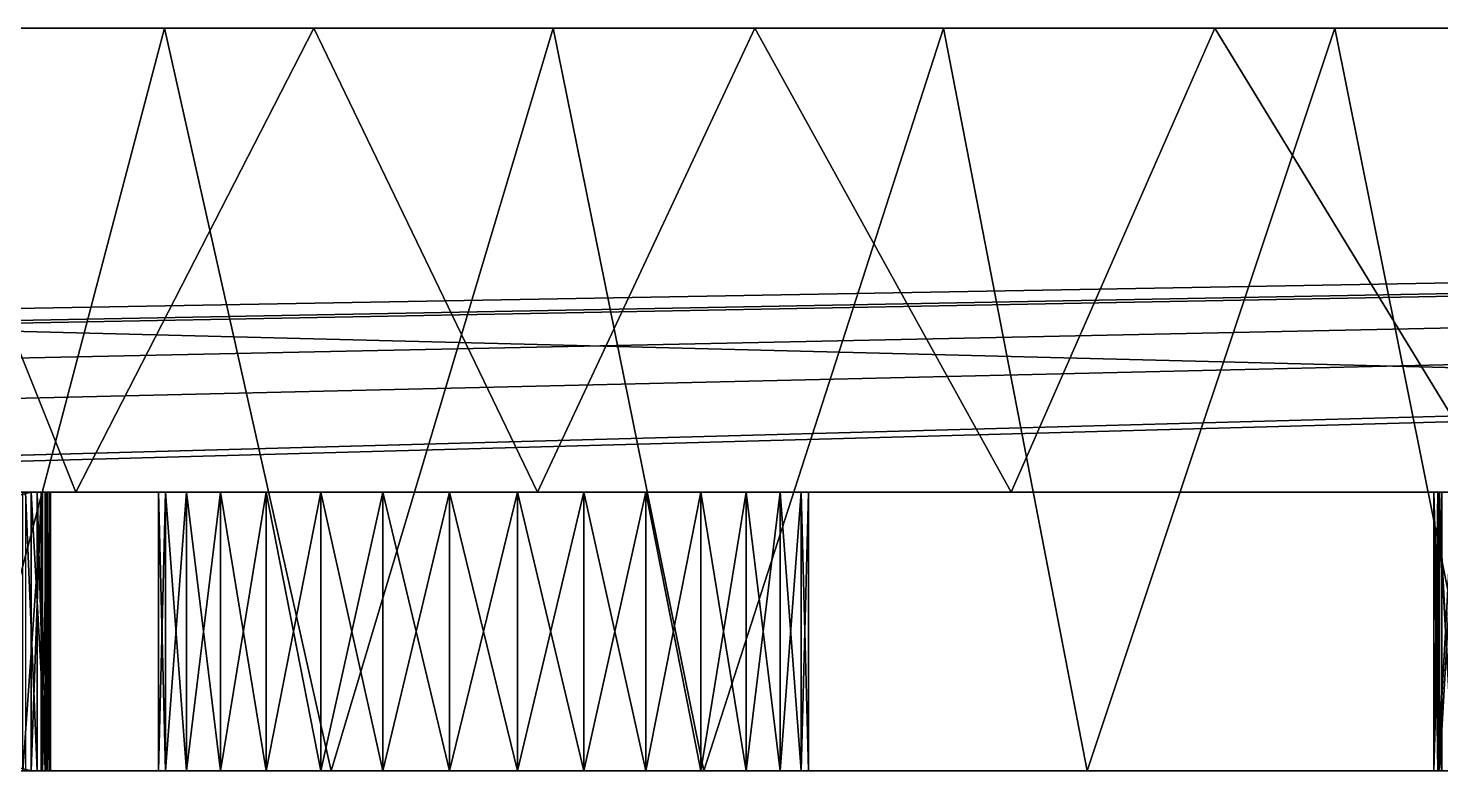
# Model space of a CAD drawing. Header units: millimetres. Extents: x -79 to 79, y 0 to 4.
# Drawn here: x -14.45 to -6.84, y 0 to 4 of the extents above; entities that cross this region are included whole.
import ezdxf

# ---------------------------------------------------------------- set-up
doc = ezdxf.new("R2010")
doc.units = ezdxf.units.MM
doc.header["$LTSCALE"] = 57.942387
for name, color, linetype in [('1', 7, 'CONTINUOUS'), ('14', 7, 'CONTINUOUS'), ('141', 7, 'CONTINUOUS'), ('146', 7, 'CONTINUOUS'), ('15', 7, 'CONTINUOUS'), ('151', 7, 'CONTINUOUS'), ('159', 7, 'CONTINUOUS'), ('160', 7, 'CONTINUOUS'), ('169', 7, 'CONTINUOUS'), ('170', 7, 'CONTINUOUS'), ('2', 7, 'CONTINUOUS'), ('45', 7, 'CONTINUOUS'), ('48', 7, 'CONTINUOUS'), ('49', 7, 'CONTINUOUS'), ('5', 7, 'CONTINUOUS'), ('72', 7, 'CONTINUOUS'), ('73', 7, 'CONTINUOUS'), ('76', 7, 'CONTINUOUS')]:
    doc.layers.add(name, color=color, linetype=linetype)

msp = doc.modelspace()

# ---------------------------------------------------------------- linework, layer by layer
at = {"layer": '1', "color": 7, "linetype": 'CONTINUOUS'}
for points in [[(-6.4491, 0, 38.5), (6.4491, 0, 38.5), (-79, 0, 42.5), (-6.4491, 0, 38.5)], [(6.4491, 0, 38.5), (20.3188, 0, 38.1743), (-79, 0, 42.5), (6.4491, 0, 38.5)], [(-6.6276, 0, 38.3427), (-6.4491, 0, 38.5), (-79, 0, 42.5), (-6.6276, 0, 38.3427)], [(-6.7639, 0, 38.1477), (-6.6276, 0, 38.3427), (-79, 0, 42.5), (-6.7639, 0, 38.1477)], [(-6.8503, 0, 37.926), (-6.7639, 0, 38.1477), (-79, 0, 42.5), (-6.8503, 0, 37.926)], [(-6.8819, 0, 37.69), (-6.8503, 0, 37.926), (-79, 0, 42.5), (-6.8819, 0, 37.69)], [(-20.5786, 0, 38.5), (-6.8819, 0, 37.69), (-79, 0, 42.5), (-20.5786, 0, 38.5)], [(20.5786, 0, 38.5), (21.8478, 0, 38.5), (-79, 0, 42.5), (20.5786, 0, 38.5)], [(21.8478, 0, 38.5), (35.6625, 0, 38.1477), (-79, 0, 42.5), (21.8478, 0, 38.5)], [(20.432, 0, 38.3515), (20.5786, 0, 38.5), (-79, 0, 42.5), (20.432, 0, 38.3515)], [(20.3188, 0, 38.1743), (20.432, 0, 38.3515), (-79, 0, 42.5), (20.3188, 0, 38.1743)], [(35.9773, 0, 38.5), (48.8756, 0, 38.5), (-79, 0, 42.5), (35.9773, 0, 38.5)], [(48.8756, 0, 38.5), (62.7452, 0, 38.1743), (-79, 0, 42.5), (48.8756, 0, 38.5)], [(35.7988, 0, 38.3427), (35.9773, 0, 38.5), (-79, 0, 42.5), (35.7988, 0, 38.3427)], [(35.6625, 0, 38.1477), (35.7988, 0, 38.3427), (-79, 0, 42.5), (35.6625, 0, 38.1477)], [(63.005, 0, 38.5), (64.2742, 0, 38.5), (-79, 0, 42.5), (63.005, 0, 38.5)], [(-79, 0, 42.5), (64.2742, 0, 38.5), (79, 0, 42.5), (-79, 0, 42.5)], [(62.8585, 0, 38.3515), (63.005, 0, 38.5), (-79, 0, 42.5), (62.8585, 0, 38.3515)], [(62.7452, 0, 38.1743), (62.8585, 0, 38.3515), (-79, 0, 42.5), (62.7452, 0, 38.1743)], [(-20.432, 0, 38.3515), (-6.8819, 0, 37.69), (-20.5786, 0, 38.5), (-20.432, 0, 38.3515)], [(-20.3188, 0, 38.1743), (-6.8819, 0, 37.69), (-20.432, 0, 38.3515), (-20.3188, 0, 38.1743)], [(-14.4368, 0, -26.4104), (-20.3188, 0, -38.1743), (-14.7729, 0, -57.4116), (-14.4368, 0, -26.4104)], [(-10.4015, 0, 20.7121), (-6.8819, 0, 37.69), (-20.3188, 0, 38.1743), (-10.4015, 0, 20.7121)], [(-10.5844, 0, 21.0287), (-10.4015, 0, 20.7121), (-20.3188, 0, 38.1743), (-10.5844, 0, 21.0287)], [(-10.8291, 0, 21.3004), (-10.5844, 0, 21.0287), (-20.3188, 0, 38.1743), (-10.8291, 0, 21.3004)], [(-11.1248, 0, 21.5153), (-10.8291, 0, 21.3004), (-20.3188, 0, 38.1743), (-11.1248, 0, 21.5153)], [(-11.4589, 0, 21.6642), (-11.1248, 0, 21.5153), (-20.3188, 0, 38.1743), (-11.4589, 0, 21.6642)], [(-11.8169, 0, 21.7404), (-11.4589, 0, 21.6642), (-20.3188, 0, 38.1743), (-11.8169, 0, 21.7404)], [(-14.4368, 0, 26.4104), (-11.8169, 0, 21.7404), (-20.3188, 0, 38.1743), (-14.4368, 0, 26.4104)], [(-12.8205, 0, -57.4337), (-14.4368, 0, -26.4104), (-14.7729, 0, -57.4116), (-12.8205, 0, -57.4337)], [(-14.4806, 0, -25.4375), (-14.3757, 0, -25.6684), (-14.4665, 0, 25.4609), (-14.4806, 0, -25.4375)], [(-14.4665, 0, 25.4609), (-14.3757, 0, -25.6684), (-14.4044, 0, 25.5879), (-14.4665, 0, 25.4609)], [(-14.3531, 0, -26.171), (-14.4368, 0, -26.4104), (-12.8205, 0, -57.4337), (-14.3531, 0, -26.171)], [(-12.1831, 0, 21.7404), (-11.8169, 0, 21.7404), (-14.4368, 0, 26.4104), (-12.1831, 0, 21.7404)], [(-14.3825, 0, 26.279), (-12.1831, 0, 21.7404), (-14.4368, 0, 26.4104), (-14.3825, 0, 26.279)], [(-14.4044, 0, 25.5879), (-14.3757, 0, -25.6684), (-14.3608, 0, 25.722), (-14.4044, 0, 25.5879)], [(-12.5411, 0, 21.6642), (-12.1831, 0, 21.7404), (-14.3825, 0, 26.279), (-12.5411, 0, 21.6642)], [(-12.8752, 0, 21.5153), (-12.5411, 0, 21.6642), (-14.3825, 0, 26.279), (-12.8752, 0, 21.5153)], [(-14.3476, 0, 26.1432), (-12.8752, 0, 21.5153), (-14.3825, 0, 26.279), (-14.3476, 0, 26.1432)], [(-14.3757, 0, -25.6684), (-14.3322, 0, -25.9183), (-14.3608, 0, 25.722), (-14.3757, 0, -25.6684)], [(-14.3608, 0, 25.722), (-14.3322, 0, -25.9183), (-14.3365, 0, 25.8616), (-14.3608, 0, 25.722)], [(-14.3322, 0, -25.9183), (-14.3531, 0, -26.171), (-12.8205, 0, -57.4337), (-14.3322, 0, -25.9183)], [(-13.1709, 0, 21.3004), (-12.8752, 0, 21.5153), (-14.3476, 0, 26.1432), (-13.1709, 0, 21.3004)], [(-13.4156, 0, 21.0287), (-13.1709, 0, 21.3004), (-14.3476, 0, 26.1432), (-13.4156, 0, 21.0287)], [(-13.5985, 0, 20.7121), (-13.4156, 0, 21.0287), (-14.3476, 0, 26.1432), (-13.5985, 0, 20.7121)], [(-14.3321, 0, 26.0024), (-13.5985, 0, 20.7121), (-14.3476, 0, 26.1432), (-14.3321, 0, 26.0024)], [(-14.3365, 0, 25.8616), (-14.3322, 0, -25.9183), (-14.3321, 0, 26.0024), (-14.3365, 0, 25.8616)], [(-14.3322, 0, -25.9183), (-13.75, 0, -20), (-14.3321, 0, 26.0024), (-14.3322, 0, -25.9183)], [(-13.75, 0, -20), (-14.3322, 0, -25.9183), (-12.8205, 0, -57.4337), (-13.75, 0, -20)], [(-13.75, 0, -20), (-13.75, 0, 20), (-14.3321, 0, 26.0024), (-13.75, 0, -20)], [(-13.7116, 0, 20.3644), (-13.5985, 0, 20.7121), (-14.3321, 0, 26.0024), (-13.7116, 0, 20.3644)], [(-13.75, 0, 20), (-13.7116, 0, 20.3644), (-14.3321, 0, 26.0024), (-13.75, 0, 20)], [(-13.75, 0, -20), (-13.7116, 0, -19.6356), (-13.75, 0, 20), (-13.75, 0, -20)], [(-13.75, 0, 20), (-13.7116, 0, -19.6356), (-13.7116, 0, 19.6356), (-13.75, 0, 20)], [(-13.7116, 0, -20.3644), (-13.75, 0, -20), (-12.8205, 0, -57.4337), (-13.7116, 0, -20.3644)], [(-13.7116, 0, -19.6356), (-13.5985, 0, -19.2879), (-13.7116, 0, 19.6356), (-13.7116, 0, -19.6356)], [(-13.7116, 0, 19.6356), (-13.5985, 0, -19.2879), (-13.5985, 0, 19.2879), (-13.7116, 0, 19.6356)], [(-13.5985, 0, -20.7121), (-13.7116, 0, -20.3644), (-12.8205, 0, -57.4337), (-13.5985, 0, -20.7121)], [(-13.5985, 0, -19.2879), (-13.4156, 0, -18.9713), (-13.5985, 0, 19.2879), (-13.5985, 0, -19.2879)], [(-13.5985, 0, 19.2879), (-13.4156, 0, -18.9713), (-13.4156, 0, 18.9713), (-13.5985, 0, 19.2879)], [(-13.4156, 0, -21.0287), (-13.5985, 0, -20.7121), (-12.8205, 0, -57.4337), (-13.4156, 0, -21.0287)], [(-13.4156, 0, -18.9713), (-13.1709, 0, -18.6996), (-13.4156, 0, 18.9713), (-13.4156, 0, -18.9713)], [(-13.4156, 0, 18.9713), (-13.1709, 0, -18.6996), (-13.1709, 0, 18.6996), (-13.4156, 0, 18.9713)], [(-13.1709, 0, -21.3004), (-13.4156, 0, -21.0287), (-12.8205, 0, -57.4337), (-13.1709, 0, -21.3004)], [(-13.1709, 0, -18.6996), (-12.8752, 0, -18.4847), (-13.1709, 0, 18.6996), (-13.1709, 0, -18.6996)], [(-13.1709, 0, 18.6996), (-12.8752, 0, -18.4847), (-12.8752, 0, 18.4847), (-13.1709, 0, 18.6996)], [(-12.8752, 0, -21.5153), (-13.1709, 0, -21.3004), (-12.8205, 0, -57.4337), (-12.8752, 0, -21.5153)], [(-12.8752, 0, -18.4847), (-12.5411, 0, -18.3358), (-12.8752, 0, 18.4847), (-12.8752, 0, -18.4847)], [(-12.8752, 0, 18.4847), (-12.5411, 0, -18.3358), (-12.5411, 0, 18.3358), (-12.8752, 0, 18.4847)], [(-12.5411, 0, -21.6642), (-12.8752, 0, -21.5153), (-12.8205, 0, -57.4337), (-12.5411, 0, -21.6642)], [(-10.8133, 0, -57.4532), (-12.5411, 0, -21.6642), (-12.8205, 0, -57.4337), (-10.8133, 0, -57.4532)], [(-12.5411, 0, -18.3358), (-12.1831, 0, -18.2596), (-12.5411, 0, 18.3358), (-12.5411, 0, -18.3358)], [(-12.5411, 0, 18.3358), (-12.1831, 0, -18.2596), (-12.1831, 0, 18.2596), (-12.5411, 0, 18.3358)], [(-12.1831, 0, -21.7404), (-12.5411, 0, -21.6642), (-10.8133, 0, -57.4532), (-12.1831, 0, -21.7404)], [(-12.1831, 0, -18.2596), (-11.8169, 0, -18.2596), (-12.1831, 0, 18.2596), (-12.1831, 0, -18.2596)], [(-12.1831, 0, 18.2596), (-11.8169, 0, -18.2596), (-11.8169, 0, 18.2596), (-12.1831, 0, 18.2596)], [(-11.8169, 0, -21.7404), (-12.1831, 0, -21.7404), (-10.8133, 0, -57.4532), (-11.8169, 0, -21.7404)], [(-11.8169, 0, -18.2596), (-11.4589, 0, -18.3358), (-11.8169, 0, 18.2596), (-11.8169, 0, -18.2596)], [(-11.8169, 0, 18.2596), (-11.4589, 0, -18.3358), (-11.4589, 0, 18.3358), (-11.8169, 0, 18.2596)], [(-11.4589, 0, -21.6642), (-11.8169, 0, -21.7404), (-10.8133, 0, -57.4532), (-11.4589, 0, -21.6642)], [(-11.4589, 0, -18.3358), (-11.1248, 0, -18.4847), (-11.4589, 0, 18.3358), (-11.4589, 0, -18.3358)], [(-11.4589, 0, 18.3358), (-11.1248, 0, -18.4847), (-11.1248, 0, 18.4847), (-11.4589, 0, 18.3358)], [(-11.1248, 0, -21.5153), (-11.4589, 0, -21.6642), (-10.8133, 0, -57.4532), (-11.1248, 0, -21.5153)], [(-11.1248, 0, -18.4847), (-10.8291, 0, -18.6996), (-11.1248, 0, 18.4847), (-11.1248, 0, -18.4847)], [(-11.1248, 0, 18.4847), (-10.8291, 0, -18.6996), (-10.8291, 0, 18.6996), (-11.1248, 0, 18.4847)], [(-10.8291, 0, -21.3004), (-11.1248, 0, -21.5153), (-10.8133, 0, -57.4532), (-10.8291, 0, -21.3004)], [(-10.8291, 0, -18.6996), (-10.5844, 0, -18.9713), (-10.8291, 0, 18.6996), (-10.8291, 0, -18.6996)], [(-10.8291, 0, 18.6996), (-10.5844, 0, -18.9713), (-10.5844, 0, 18.9713), (-10.8291, 0, 18.6996)], [(-10.5844, 0, -21.0287), (-10.8291, 0, -21.3004), (-10.8133, 0, -57.4532), (-10.5844, 0, -21.0287)], [(-8.748, 0, -57.4694), (-10.5844, 0, -21.0287), (-10.8133, 0, -57.4532), (-8.748, 0, -57.4694)], [(-10.5844, 0, -18.9713), (-10.4015, 0, -19.2879), (-10.5844, 0, 18.9713), (-10.5844, 0, -18.9713)], [(-10.5844, 0, 18.9713), (-10.4015, 0, -19.2879), (-10.4015, 0, 19.2879), (-10.5844, 0, 18.9713)], [(-10.4015, 0, -20.7121), (-10.5844, 0, -21.0287), (-8.748, 0, -57.4694), (-10.4015, 0, -20.7121)], [(-10.2884, 0, 20.3644), (-6.8819, 0, 37.69), (-10.4015, 0, 20.7121), (-10.2884, 0, 20.3644)], [(-10.4015, 0, -19.2879), (-10.2884, 0, -19.6356), (-10.4015, 0, 19.2879), (-10.4015, 0, -19.2879)], [(-10.4015, 0, 19.2879), (-10.2884, 0, -19.6356), (-10.2884, 0, 19.6356), (-10.4015, 0, 19.2879)], [(-10.2884, 0, -20.3644), (-10.4015, 0, -20.7121), (-8.748, 0, -57.4694), (-10.2884, 0, -20.3644)], [(-10.25, 0, 20), (-6.8819, 0, 37.69), (-10.2884, 0, 20.3644), (-10.25, 0, 20)], [(-10.2884, 0, -19.6356), (-10.25, 0, -20), (-10.2884, 0, 19.6356), (-10.2884, 0, -19.6356)], [(-10.25, 0, -20), (-10.2884, 0, -20.3644), (-8.748, 0, -57.4694), (-10.25, 0, -20)], [(-10.25, 0, -20), (-10.25, 0, 20), (-10.2884, 0, 19.6356), (-10.25, 0, -20)], [(-6.8819, 0, 37.69), (-10.25, 0, 20), (-8.748, 0, -57.4694), (-6.8819, 0, 37.69)], [(-10.25, 0, 20), (-10.25, 0, -20), (-8.748, 0, -57.4694), (-10.25, 0, 20)], [(-6.8819, 0, 37.69), (-8.748, 0, -57.4694), (-6.881, 0, -4.7051), (-6.8819, 0, 37.69)], [(-6.881, 0, -37.7214), (-6.881, 0, -4.7051), (-8.748, 0, -57.4694), (-6.881, 0, -37.7214)], [(-6.61, 0, -57.4821), (-6.881, 0, -37.7214), (-8.748, 0, -57.4694), (-6.61, 0, -57.4821)], [(-6.8568, 0, 37.4534), (-6.8819, 0, 37.69), (-6.881, 0, -4.7051), (-6.8568, 0, 37.4534)], [(-6.881, 0, -37.7214), (-6.8601, 0, -37.4686), (-6.881, 0, -4.7051), (-6.881, 0, -37.7214)], [(-6.881, 0, -4.7051), (-6.8601, 0, -37.4686), (-6.8601, 0, -4.9578), (-6.881, 0, -4.7051)], [(-6.8375, 0, -37.9712), (-6.881, 0, -37.7214), (-6.75, 0, -45.75), (-6.8375, 0, -37.9712)], [(-6.75, 0, -45.75), (-6.881, 0, -37.7214), (-6.61, 0, -57.4821), (-6.75, 0, -45.75)], [(-6.8375, 0, -4.4552), (-6.8568, 0, 37.4534), (-6.881, 0, -4.7051), (-6.8375, 0, -4.4552)], [(-6.8601, 0, -37.4686), (-6.7764, 0, -37.2292), (-6.8601, 0, -4.9578), (-6.8601, 0, -37.4686)], [(-6.8601, 0, -4.9578), (-6.7764, 0, -37.2292), (-6.7764, 0, -5.1972), (-6.8601, 0, -4.9578)], [(-6.7764, 0, 37.2292), (-6.8568, 0, 37.4534), (-6.8375, 0, -4.4552), (-6.7764, 0, 37.2292)]]:
    msp.add_3dface(points, dxfattribs=at)
at = {"layer": '14', "color": 7, "linetype": 'CONTINUOUS'}
for points in [[(-13.7182, 4, -57.424), (-14.7729, 0, -57.4116), (-15.802, 4, -57.399), (-13.7182, 4, -57.424)], [(-12.8205, 0, -57.4337), (-14.7729, 0, -57.4116), (-13.7182, 4, -57.424), (-12.8205, 0, -57.4337)], [(-11.6245, 4, -57.4456), (-12.8205, 0, -57.4337), (-13.7182, 4, -57.424), (-11.6245, 4, -57.4456)], [(-10.8133, 0, -57.4532), (-12.8205, 0, -57.4337), (-11.6245, 4, -57.4456), (-10.8133, 0, -57.4532)], [(-9.5224, 4, -57.4635), (-10.8133, 0, -57.4532), (-11.6245, 4, -57.4456), (-9.5224, 4, -57.4635)], [(-8.748, 0, -57.4694), (-10.8133, 0, -57.4532), (-9.5224, 4, -57.4635), (-8.748, 0, -57.4694)], [(-7.4135, 4, -57.4779), (-8.748, 0, -57.4694), (-9.5224, 4, -57.4635), (-7.4135, 4, -57.4779)], [(-6.61, 0, -57.4821), (-8.748, 0, -57.4694), (-7.4135, 4, -57.4779), (-6.61, 0, -57.4821)], [(-5.2992, 4, -57.4887), (-6.61, 0, -57.4821), (-7.4135, 4, -57.4779), (-5.2992, 4, -57.4887)]]:
    msp.add_3dface(points, dxfattribs=at)
at = {"layer": '141', "color": 7, "linetype": 'CONTINUOUS'}
for points in [[(-79, 4, 42.5), (79, 4, 42.5), (-70, 4, 38.5), (-79, 4, 42.5)], [(-70, 4, 38.5), (79, 4, 42.5), (70, 4, 38.5), (-70, 4, 38.5)], [(-13.7182, 4, -57.424), (-15.802, 4, -57.399), (-15.1949, 4, -53.4067), (-13.7182, 4, -57.424)], [(-12.9128, 4, -53.4327), (-13.7182, 4, -57.424), (-15.1949, 4, -53.4067), (-12.9128, 4, -53.4327)], [(-11.6245, 4, -57.4456), (-13.7182, 4, -57.424), (-12.9128, 4, -53.4327), (-11.6245, 4, -57.4456)], [(-10.5385, 4, -53.4546), (-11.6245, 4, -57.4456), (-12.9128, 4, -53.4327), (-10.5385, 4, -53.4546)], [(-9.5224, 4, -57.4635), (-11.6245, 4, -57.4456), (-10.5385, 4, -53.4546), (-9.5224, 4, -57.4635)], [(-8.06, 4, -53.4729), (-9.5224, 4, -57.4635), (-10.5385, 4, -53.4546), (-8.06, 4, -53.4729)], [(-7.4135, 4, -57.4779), (-9.5224, 4, -57.4635), (-8.06, 4, -53.4729), (-7.4135, 4, -57.4779)], [(-5.5484, 4, -53.487), (-7.4135, 4, -57.4779), (-8.06, 4, -53.4729), (-5.5484, 4, -53.487)], [(-5.2992, 4, -57.4887), (-7.4135, 4, -57.4779), (-5.5484, 4, -53.487), (-5.2992, 4, -57.4887)]]:
    msp.add_3dface(points, dxfattribs=at)
at = {"layer": '146', "color": 7, "linetype": 'CONTINUOUS'}
for points in [[(-64.2742, 1.5, 38.5), (-70, 1.5, 38.5), (70, 4, 38.5), (-64.2742, 1.5, 38.5)], [(-70, 1.5, 38.5), (-70, 4, 38.5), (70, 4, 38.5), (-70, 1.5, 38.5)], [(-63.005, 1.5, 38.5), (-64.2742, 1.5, 38.5), (70, 4, 38.5), (-63.005, 1.5, 38.5)], [(-48.8756, 1.5, 38.5), (-63.005, 1.5, 38.5), (70, 4, 38.5), (-48.8756, 1.5, 38.5)], [(-35.9773, 1.5, 38.5), (-48.8756, 1.5, 38.5), (70, 4, 38.5), (-35.9773, 1.5, 38.5)], [(-21.8478, 1.5, 38.5), (-35.9773, 1.5, 38.5), (70, 4, 38.5), (-21.8478, 1.5, 38.5)], [(-20.5786, 1.5, 38.5), (-21.8478, 1.5, 38.5), (70, 4, 38.5), (-20.5786, 1.5, 38.5)], [(-6.4491, 1.5, 38.5), (-20.5786, 1.5, 38.5), (70, 4, 38.5), (-6.4491, 1.5, 38.5)]]:
    msp.add_3dface(points, dxfattribs=at)
at = {"layer": '15', "color": 7, "linetype": 'CONTINUOUS'}
for points in [[(-6.8375, 0, -4.4552), (-6.881, 0, -4.7051), (-6.8375, 1.5, -4.4552), (-6.8375, 0, -4.4552)], [(-6.881, 0, -4.7051), (-6.8601, 0, -4.9578), (-6.881, 1.5, -4.7051), (-6.881, 0, -4.7051)], [(-6.881, 0, -4.7051), (-6.881, 1.5, -4.7051), (-6.8375, 1.5, -4.4552), (-6.881, 0, -4.7051)], [(-6.8601, 0, -4.9578), (-6.8601, 1.5, -4.9578), (-6.881, 1.5, -4.7051), (-6.8601, 0, -4.9578)], [(-6.8601, 0, -4.9578), (-6.7764, 0, -5.1972), (-6.8601, 1.5, -4.9578), (-6.8601, 0, -4.9578)], [(-6.7764, 0, -5.1972), (-6.7764, 1.5, -5.1972), (-6.8601, 1.5, -4.9578), (-6.7764, 0, -5.1972)]]:
    msp.add_3dface(points, dxfattribs=at)
at = {"layer": '151', "color": 7, "linetype": 'CONTINUOUS'}
for points in [[(-16.614, 1.5, -53.3877), (-14.1954, 1.5, -53.4185), (-15.1949, 4, -53.4067), (-16.614, 1.5, -53.3877)], [(-14.1954, 1.5, -53.4185), (-12.9128, 4, -53.4327), (-15.1949, 4, -53.4067), (-14.1954, 1.5, -53.4185)], [(-14.1954, 1.5, -53.4185), (-11.7097, 1.5, -53.4445), (-12.9128, 4, -53.4327), (-14.1954, 1.5, -53.4185)], [(-11.7097, 1.5, -53.4445), (-10.5385, 4, -53.4546), (-12.9128, 4, -53.4327), (-11.7097, 1.5, -53.4445)], [(-11.7097, 1.5, -53.4445), (-9.1572, 1.5, -53.4656), (-10.5385, 4, -53.4546), (-11.7097, 1.5, -53.4445)], [(-9.1572, 1.5, -53.4656), (-8.06, 4, -53.4729), (-10.5385, 4, -53.4546), (-9.1572, 1.5, -53.4656)], [(-9.1572, 1.5, -53.4656), (-6.5344, 1.5, -53.4821), (-8.06, 4, -53.4729), (-9.1572, 1.5, -53.4656)], [(-6.5344, 1.5, -53.4821), (-5.5484, 4, -53.487), (-8.06, 4, -53.4729), (-6.5344, 1.5, -53.4821)]]:
    msp.add_3dface(points, dxfattribs=at)
at = {"layer": '159', "color": 7, "linetype": 'CONTINUOUS'}
for points in [[(-13.7116, 0, -19.6356), (-13.75, 0, -20), (-13.7116, 1.5, -19.6356), (-13.7116, 0, -19.6356)], [(-13.75, 0, -20), (-13.75, 1.5, -20), (-13.7116, 1.5, -19.6356), (-13.75, 0, -20)], [(-13.5985, 0, -19.2879), (-13.7116, 0, -19.6356), (-13.5985, 1.5, -19.2879), (-13.5985, 0, -19.2879)], [(-13.7116, 0, -19.6356), (-13.7116, 1.5, -19.6356), (-13.5985, 1.5, -19.2879), (-13.7116, 0, -19.6356)], [(-13.4156, 0, -18.9713), (-13.5985, 0, -19.2879), (-13.4156, 1.5, -18.9713), (-13.4156, 0, -18.9713)], [(-13.5985, 0, -19.2879), (-13.5985, 1.5, -19.2879), (-13.4156, 1.5, -18.9713), (-13.5985, 0, -19.2879)], [(-13.1709, 0, -18.6996), (-13.4156, 0, -18.9713), (-13.1709, 1.5, -18.6996), (-13.1709, 0, -18.6996)], [(-13.4156, 0, -18.9713), (-13.4156, 1.5, -18.9713), (-13.1709, 1.5, -18.6996), (-13.4156, 0, -18.9713)], [(-12.8752, 0, -18.4847), (-13.1709, 0, -18.6996), (-12.8752, 1.5, -18.4847), (-12.8752, 0, -18.4847)], [(-13.1709, 0, -18.6996), (-13.1709, 1.5, -18.6996), (-12.8752, 1.5, -18.4847), (-13.1709, 0, -18.6996)], [(-12.5411, 0, -18.3358), (-12.8752, 0, -18.4847), (-12.5411, 1.5, -18.3358), (-12.5411, 0, -18.3358)], [(-12.8752, 0, -18.4847), (-12.8752, 1.5, -18.4847), (-12.5411, 1.5, -18.3358), (-12.8752, 0, -18.4847)], [(-12.1831, 0, -18.2596), (-12.5411, 0, -18.3358), (-12.1831, 1.5, -18.2596), (-12.1831, 0, -18.2596)], [(-12.5411, 0, -18.3358), (-12.5411, 1.5, -18.3358), (-12.1831, 1.5, -18.2596), (-12.5411, 0, -18.3358)], [(-11.8169, 0, -18.2596), (-12.1831, 0, -18.2596), (-11.8169, 1.5, -18.2596), (-11.8169, 0, -18.2596)], [(-12.1831, 0, -18.2596), (-12.1831, 1.5, -18.2596), (-11.8169, 1.5, -18.2596), (-12.1831, 0, -18.2596)], [(-11.4589, 0, -18.3358), (-11.8169, 0, -18.2596), (-11.4589, 1.5, -18.3358), (-11.4589, 0, -18.3358)], [(-11.8169, 0, -18.2596), (-11.8169, 1.5, -18.2596), (-11.4589, 1.5, -18.3358), (-11.8169, 0, -18.2596)], [(-11.1248, 0, -18.4847), (-11.4589, 0, -18.3358), (-11.1248, 1.5, -18.4847), (-11.1248, 0, -18.4847)], [(-11.4589, 0, -18.3358), (-11.4589, 1.5, -18.3358), (-11.1248, 1.5, -18.4847), (-11.4589, 0, -18.3358)], [(-10.8291, 0, -18.6996), (-11.1248, 0, -18.4847), (-10.8291, 1.5, -18.6996), (-10.8291, 0, -18.6996)], [(-11.1248, 0, -18.4847), (-11.1248, 1.5, -18.4847), (-10.8291, 1.5, -18.6996), (-11.1248, 0, -18.4847)], [(-10.5844, 0, -18.9713), (-10.8291, 0, -18.6996), (-10.5844, 1.5, -18.9713), (-10.5844, 0, -18.9713)], [(-10.8291, 0, -18.6996), (-10.8291, 1.5, -18.6996), (-10.5844, 1.5, -18.9713), (-10.8291, 0, -18.6996)], [(-10.4015, 0, -19.2879), (-10.5844, 0, -18.9713), (-10.4015, 1.5, -19.2879), (-10.4015, 0, -19.2879)], [(-10.5844, 0, -18.9713), (-10.5844, 1.5, -18.9713), (-10.4015, 1.5, -19.2879), (-10.5844, 0, -18.9713)], [(-10.2884, 0, -19.6356), (-10.4015, 0, -19.2879), (-10.2884, 1.5, -19.6356), (-10.2884, 0, -19.6356)], [(-10.4015, 0, -19.2879), (-10.4015, 1.5, -19.2879), (-10.2884, 1.5, -19.6356), (-10.4015, 0, -19.2879)], [(-10.25, 0, -20), (-10.2884, 0, -19.6356), (-10.25, 1.5, -20), (-10.25, 0, -20)], [(-10.25, 1.5, -20), (-10.2884, 0, -19.6356), (-10.2884, 1.5, -19.6356), (-10.25, 1.5, -20)]]:
    msp.add_3dface(points, dxfattribs=at)
at = {"layer": '160', "color": 7, "linetype": 'CONTINUOUS'}
for points in [[(-13.75, 0, -20), (-13.7116, 0, -20.3644), (-13.75, 1.5, -20), (-13.75, 0, -20)], [(-13.7116, 0, -20.3644), (-13.7116, 1.5, -20.3644), (-13.75, 1.5, -20), (-13.7116, 0, -20.3644)], [(-13.7116, 0, -20.3644), (-13.5985, 0, -20.7121), (-13.7116, 1.5, -20.3644), (-13.7116, 0, -20.3644)], [(-13.5985, 0, -20.7121), (-13.5985, 1.5, -20.7121), (-13.7116, 1.5, -20.3644), (-13.5985, 0, -20.7121)], [(-13.5985, 0, -20.7121), (-13.4156, 0, -21.0287), (-13.5985, 1.5, -20.7121), (-13.5985, 0, -20.7121)], [(-13.4156, 0, -21.0287), (-13.4156, 1.5, -21.0287), (-13.5985, 1.5, -20.7121), (-13.4156, 0, -21.0287)], [(-13.4156, 0, -21.0287), (-13.1709, 0, -21.3004), (-13.4156, 1.5, -21.0287), (-13.4156, 0, -21.0287)], [(-13.1709, 0, -21.3004), (-13.1709, 1.5, -21.3004), (-13.4156, 1.5, -21.0287), (-13.1709, 0, -21.3004)], [(-13.1709, 0, -21.3004), (-12.8752, 0, -21.5153), (-13.1709, 1.5, -21.3004), (-13.1709, 0, -21.3004)], [(-12.8752, 0, -21.5153), (-12.8752, 1.5, -21.5153), (-13.1709, 1.5, -21.3004), (-12.8752, 0, -21.5153)], [(-12.8752, 0, -21.5153), (-12.5411, 0, -21.6642), (-12.8752, 1.5, -21.5153), (-12.8752, 0, -21.5153)], [(-12.5411, 0, -21.6642), (-12.5411, 1.5, -21.6642), (-12.8752, 1.5, -21.5153), (-12.5411, 0, -21.6642)], [(-12.5411, 0, -21.6642), (-12.1831, 0, -21.7404), (-12.5411, 1.5, -21.6642), (-12.5411, 0, -21.6642)], [(-12.1831, 0, -21.7404), (-12.1831, 1.5, -21.7404), (-12.5411, 1.5, -21.6642), (-12.1831, 0, -21.7404)], [(-12.1831, 0, -21.7404), (-11.8169, 0, -21.7404), (-12.1831, 1.5, -21.7404), (-12.1831, 0, -21.7404)], [(-11.8169, 0, -21.7404), (-11.8169, 1.5, -21.7404), (-12.1831, 1.5, -21.7404), (-11.8169, 0, -21.7404)], [(-11.8169, 0, -21.7404), (-11.4589, 0, -21.6642), (-11.8169, 1.5, -21.7404), (-11.8169, 0, -21.7404)], [(-11.4589, 0, -21.6642), (-11.4589, 1.5, -21.6642), (-11.8169, 1.5, -21.7404), (-11.4589, 0, -21.6642)], [(-11.4589, 0, -21.6642), (-11.1248, 0, -21.5153), (-11.4589, 1.5, -21.6642), (-11.4589, 0, -21.6642)], [(-11.1248, 0, -21.5153), (-11.1248, 1.5, -21.5153), (-11.4589, 1.5, -21.6642), (-11.1248, 0, -21.5153)], [(-11.1248, 0, -21.5153), (-10.8291, 0, -21.3004), (-11.1248, 1.5, -21.5153), (-11.1248, 0, -21.5153)], [(-10.8291, 0, -21.3004), (-10.8291, 1.5, -21.3004), (-11.1248, 1.5, -21.5153), (-10.8291, 0, -21.3004)], [(-10.8291, 0, -21.3004), (-10.5844, 0, -21.0287), (-10.8291, 1.5, -21.3004), (-10.8291, 0, -21.3004)], [(-10.5844, 0, -21.0287), (-10.5844, 1.5, -21.0287), (-10.8291, 1.5, -21.3004), (-10.5844, 0, -21.0287)], [(-10.5844, 0, -21.0287), (-10.4015, 0, -20.7121), (-10.5844, 1.5, -21.0287), (-10.5844, 0, -21.0287)], [(-10.4015, 0, -20.7121), (-10.4015, 1.5, -20.7121), (-10.5844, 1.5, -21.0287), (-10.4015, 0, -20.7121)], [(-10.4015, 0, -20.7121), (-10.2884, 0, -20.3644), (-10.4015, 1.5, -20.7121), (-10.4015, 0, -20.7121)], [(-10.2884, 0, -20.3644), (-10.2884, 1.5, -20.3644), (-10.4015, 1.5, -20.7121), (-10.2884, 0, -20.3644)], [(-10.2884, 0, -20.3644), (-10.25, 0, -20), (-10.2884, 1.5, -20.3644), (-10.2884, 0, -20.3644)], [(-10.25, 0, -20), (-10.25, 1.5, -20), (-10.2884, 1.5, -20.3644), (-10.25, 0, -20)]]:
    msp.add_3dface(points, dxfattribs=at)
at = {"layer": '169', "color": 7, "linetype": 'CONTINUOUS'}
for points in [[(-13.7116, 0, 20.3644), (-13.75, 0, 20), (-13.7116, 1.5, 20.3644), (-13.7116, 0, 20.3644)], [(-13.75, 0, 20), (-13.75, 1.5, 20), (-13.7116, 1.5, 20.3644), (-13.75, 0, 20)], [(-13.5985, 0, 20.7121), (-13.7116, 0, 20.3644), (-13.5985, 1.5, 20.7121), (-13.5985, 0, 20.7121)], [(-13.7116, 0, 20.3644), (-13.7116, 1.5, 20.3644), (-13.5985, 1.5, 20.7121), (-13.7116, 0, 20.3644)], [(-13.4156, 0, 21.0287), (-13.5985, 0, 20.7121), (-13.4156, 1.5, 21.0287), (-13.4156, 0, 21.0287)], [(-13.5985, 0, 20.7121), (-13.5985, 1.5, 20.7121), (-13.4156, 1.5, 21.0287), (-13.5985, 0, 20.7121)], [(-13.1709, 0, 21.3004), (-13.4156, 0, 21.0287), (-13.1709, 1.5, 21.3004), (-13.1709, 0, 21.3004)], [(-13.4156, 0, 21.0287), (-13.4156, 1.5, 21.0287), (-13.1709, 1.5, 21.3004), (-13.4156, 0, 21.0287)], [(-12.8752, 0, 21.5153), (-13.1709, 0, 21.3004), (-12.8752, 1.5, 21.5153), (-12.8752, 0, 21.5153)], [(-13.1709, 0, 21.3004), (-13.1709, 1.5, 21.3004), (-12.8752, 1.5, 21.5153), (-13.1709, 0, 21.3004)], [(-12.5411, 0, 21.6642), (-12.8752, 0, 21.5153), (-12.5411, 1.5, 21.6642), (-12.5411, 0, 21.6642)], [(-12.8752, 0, 21.5153), (-12.8752, 1.5, 21.5153), (-12.5411, 1.5, 21.6642), (-12.8752, 0, 21.5153)], [(-12.1831, 0, 21.7404), (-12.5411, 0, 21.6642), (-12.1831, 1.5, 21.7404), (-12.1831, 0, 21.7404)], [(-12.5411, 0, 21.6642), (-12.5411, 1.5, 21.6642), (-12.1831, 1.5, 21.7404), (-12.5411, 0, 21.6642)], [(-11.8169, 0, 21.7404), (-12.1831, 0, 21.7404), (-11.8169, 1.5, 21.7404), (-11.8169, 0, 21.7404)], [(-12.1831, 0, 21.7404), (-12.1831, 1.5, 21.7404), (-11.8169, 1.5, 21.7404), (-12.1831, 0, 21.7404)], [(-11.4589, 0, 21.6642), (-11.8169, 0, 21.7404), (-11.4589, 1.5, 21.6642), (-11.4589, 0, 21.6642)], [(-11.8169, 0, 21.7404), (-11.8169, 1.5, 21.7404), (-11.4589, 1.5, 21.6642), (-11.8169, 0, 21.7404)], [(-11.1248, 0, 21.5153), (-11.4589, 0, 21.6642), (-11.1248, 1.5, 21.5153), (-11.1248, 0, 21.5153)], [(-11.4589, 0, 21.6642), (-11.4589, 1.5, 21.6642), (-11.1248, 1.5, 21.5153), (-11.4589, 0, 21.6642)], [(-10.8291, 0, 21.3004), (-11.1248, 0, 21.5153), (-10.8291, 1.5, 21.3004), (-10.8291, 0, 21.3004)], [(-11.1248, 0, 21.5153), (-11.1248, 1.5, 21.5153), (-10.8291, 1.5, 21.3004), (-11.1248, 0, 21.5153)], [(-10.5844, 0, 21.0287), (-10.8291, 0, 21.3004), (-10.5844, 1.5, 21.0287), (-10.5844, 0, 21.0287)], [(-10.8291, 0, 21.3004), (-10.8291, 1.5, 21.3004), (-10.5844, 1.5, 21.0287), (-10.8291, 0, 21.3004)], [(-10.4015, 0, 20.7121), (-10.5844, 0, 21.0287), (-10.4015, 1.5, 20.7121), (-10.4015, 0, 20.7121)], [(-10.5844, 0, 21.0287), (-10.5844, 1.5, 21.0287), (-10.4015, 1.5, 20.7121), (-10.5844, 0, 21.0287)], [(-10.2884, 0, 20.3644), (-10.4015, 0, 20.7121), (-10.2884, 1.5, 20.3644), (-10.2884, 0, 20.3644)], [(-10.4015, 0, 20.7121), (-10.4015, 1.5, 20.7121), (-10.2884, 1.5, 20.3644), (-10.4015, 0, 20.7121)], [(-10.25, 0, 20), (-10.2884, 0, 20.3644), (-10.25, 1.5, 20), (-10.25, 0, 20)], [(-10.25, 1.5, 20), (-10.2884, 0, 20.3644), (-10.2884, 1.5, 20.3644), (-10.25, 1.5, 20)]]:
    msp.add_3dface(points, dxfattribs=at)
at = {"layer": '170', "color": 7, "linetype": 'CONTINUOUS'}
for points in [[(-13.75, 0, 20), (-13.7116, 0, 19.6356), (-13.75, 1.5, 20), (-13.75, 0, 20)], [(-13.7116, 0, 19.6356), (-13.7116, 1.5, 19.6356), (-13.75, 1.5, 20), (-13.7116, 0, 19.6356)], [(-13.7116, 0, 19.6356), (-13.5985, 0, 19.2879), (-13.7116, 1.5, 19.6356), (-13.7116, 0, 19.6356)], [(-13.5985, 0, 19.2879), (-13.5985, 1.5, 19.2879), (-13.7116, 1.5, 19.6356), (-13.5985, 0, 19.2879)], [(-13.5985, 0, 19.2879), (-13.4156, 0, 18.9713), (-13.5985, 1.5, 19.2879), (-13.5985, 0, 19.2879)], [(-13.4156, 0, 18.9713), (-13.4156, 1.5, 18.9713), (-13.5985, 1.5, 19.2879), (-13.4156, 0, 18.9713)], [(-13.4156, 0, 18.9713), (-13.1709, 0, 18.6996), (-13.4156, 1.5, 18.9713), (-13.4156, 0, 18.9713)], [(-13.1709, 0, 18.6996), (-13.1709, 1.5, 18.6996), (-13.4156, 1.5, 18.9713), (-13.1709, 0, 18.6996)], [(-13.1709, 0, 18.6996), (-12.8752, 0, 18.4847), (-13.1709, 1.5, 18.6996), (-13.1709, 0, 18.6996)], [(-12.8752, 0, 18.4847), (-12.8752, 1.5, 18.4847), (-13.1709, 1.5, 18.6996), (-12.8752, 0, 18.4847)], [(-12.8752, 0, 18.4847), (-12.5411, 0, 18.3358), (-12.8752, 1.5, 18.4847), (-12.8752, 0, 18.4847)], [(-12.5411, 0, 18.3358), (-12.5411, 1.5, 18.3358), (-12.8752, 1.5, 18.4847), (-12.5411, 0, 18.3358)], [(-12.5411, 0, 18.3358), (-12.1831, 0, 18.2596), (-12.5411, 1.5, 18.3358), (-12.5411, 0, 18.3358)], [(-12.1831, 0, 18.2596), (-12.1831, 1.5, 18.2596), (-12.5411, 1.5, 18.3358), (-12.1831, 0, 18.2596)], [(-12.1831, 0, 18.2596), (-11.8169, 0, 18.2596), (-12.1831, 1.5, 18.2596), (-12.1831, 0, 18.2596)], [(-11.8169, 0, 18.2596), (-11.8169, 1.5, 18.2596), (-12.1831, 1.5, 18.2596), (-11.8169, 0, 18.2596)], [(-11.8169, 0, 18.2596), (-11.4589, 0, 18.3358), (-11.8169, 1.5, 18.2596), (-11.8169, 0, 18.2596)], [(-11.4589, 0, 18.3358), (-11.4589, 1.5, 18.3358), (-11.8169, 1.5, 18.2596), (-11.4589, 0, 18.3358)], [(-11.4589, 0, 18.3358), (-11.1248, 0, 18.4847), (-11.4589, 1.5, 18.3358), (-11.4589, 0, 18.3358)], [(-11.1248, 0, 18.4847), (-11.1248, 1.5, 18.4847), (-11.4589, 1.5, 18.3358), (-11.1248, 0, 18.4847)], [(-11.1248, 0, 18.4847), (-10.8291, 0, 18.6996), (-11.1248, 1.5, 18.4847), (-11.1248, 0, 18.4847)], [(-10.8291, 0, 18.6996), (-10.8291, 1.5, 18.6996), (-11.1248, 1.5, 18.4847), (-10.8291, 0, 18.6996)], [(-10.8291, 0, 18.6996), (-10.5844, 0, 18.9713), (-10.8291, 1.5, 18.6996), (-10.8291, 0, 18.6996)], [(-10.5844, 0, 18.9713), (-10.5844, 1.5, 18.9713), (-10.8291, 1.5, 18.6996), (-10.5844, 0, 18.9713)], [(-10.5844, 0, 18.9713), (-10.4015, 0, 19.2879), (-10.5844, 1.5, 18.9713), (-10.5844, 0, 18.9713)], [(-10.4015, 0, 19.2879), (-10.4015, 1.5, 19.2879), (-10.5844, 1.5, 18.9713), (-10.4015, 0, 19.2879)], [(-10.4015, 0, 19.2879), (-10.2884, 0, 19.6356), (-10.4015, 1.5, 19.2879), (-10.4015, 0, 19.2879)], [(-10.2884, 0, 19.6356), (-10.2884, 1.5, 19.6356), (-10.4015, 1.5, 19.2879), (-10.2884, 0, 19.6356)], [(-10.2884, 0, 19.6356), (-10.25, 0, 20), (-10.2884, 1.5, 19.6356), (-10.2884, 0, 19.6356)], [(-10.25, 0, 20), (-10.25, 1.5, 20), (-10.2884, 1.5, 19.6356), (-10.25, 0, 20)]]:
    msp.add_3dface(points, dxfattribs=at)
at = {"layer": '2', "color": 7, "linetype": 'CONTINUOUS'}
for points in [[(-20.5786, 1.5, 38.5), (-6.4491, 1.5, 38.5), (-20.432, 1.5, 38.3515), (-20.5786, 1.5, 38.5)], [(-20.432, 1.5, 38.3515), (-6.4491, 1.5, 38.5), (-20.3188, 1.5, 38.1743), (-20.432, 1.5, 38.3515)], [(-20.3188, 1.5, -38.1743), (-14.4368, 1.5, -26.4104), (-18.9522, 1.5, -53.3533), (-20.3188, 1.5, -38.1743)], [(-6.6276, 1.5, 38.3427), (-6.7639, 1.5, 38.1477), (-20.3188, 1.5, 38.1743), (-6.6276, 1.5, 38.3427)], [(-20.3188, 1.5, 38.1743), (-6.7639, 1.5, 38.1477), (-14.4368, 1.5, 26.4104), (-20.3188, 1.5, 38.1743)], [(-6.4491, 1.5, 38.5), (-6.6276, 1.5, 38.3427), (-20.3188, 1.5, 38.1743), (-6.4491, 1.5, 38.5)], [(-18.9522, 1.5, -53.3533), (-14.4368, 1.5, -26.4104), (-16.614, 1.5, -53.3877), (-18.9522, 1.5, -53.3533)], [(-14.4368, 1.5, -26.4104), (-14.3531, 1.5, -26.171), (-16.614, 1.5, -53.3877), (-14.4368, 1.5, -26.4104)], [(-16.614, 1.5, -53.3877), (-14.3531, 1.5, -26.171), (-14.1954, 1.5, -53.4185), (-16.614, 1.5, -53.3877)], [(-14.3757, 1.5, -25.6684), (-14.4806, 1.5, -25.4375), (-14.4044, 1.5, 25.5879), (-14.3757, 1.5, -25.6684)], [(-14.4044, 1.5, 25.5879), (-14.4806, 1.5, -25.4375), (-14.4665, 1.5, 25.4609), (-14.4044, 1.5, 25.5879)], [(-14.4368, 1.5, 26.4104), (-6.7639, 1.5, 38.1477), (-14.3825, 1.5, 26.279), (-14.4368, 1.5, 26.4104)], [(-14.3608, 1.5, 25.722), (-14.3757, 1.5, -25.6684), (-14.4044, 1.5, 25.5879), (-14.3608, 1.5, 25.722)], [(-14.3825, 1.5, 26.279), (-6.7639, 1.5, 38.1477), (-14.3476, 1.5, 26.1432), (-14.3825, 1.5, 26.279)], [(-14.3322, 1.5, -25.9183), (-14.3757, 1.5, -25.6684), (-14.3365, 1.5, 25.8616), (-14.3322, 1.5, -25.9183)], [(-14.3365, 1.5, 25.8616), (-14.3757, 1.5, -25.6684), (-14.3608, 1.5, 25.722), (-14.3365, 1.5, 25.8616)], [(-14.3531, 1.5, -26.171), (-14.3322, 1.5, -25.9183), (-14.1954, 1.5, -53.4185), (-14.3531, 1.5, -26.171)], [(-14.3476, 1.5, 26.1432), (-6.7639, 1.5, 38.1477), (-14.3321, 1.5, 26.0024), (-14.3476, 1.5, 26.1432)], [(-14.3321, 1.5, 26.0024), (-14.3322, 1.5, -25.9183), (-14.3365, 1.5, 25.8616), (-14.3321, 1.5, 26.0024)], [(-14.3322, 1.5, -25.9183), (-14.3321, 1.5, 26.0024), (-14.1954, 1.5, -53.4185), (-14.3322, 1.5, -25.9183)], [(-13.7116, 1.5, 20.3644), (-13.75, 1.5, 20), (-14.3321, 1.5, 26.0024), (-13.7116, 1.5, 20.3644)], [(-14.3321, 1.5, 26.0024), (-13.75, 1.5, 20), (-14.1954, 1.5, -53.4185), (-14.3321, 1.5, 26.0024)], [(-13.5985, 1.5, 20.7121), (-13.7116, 1.5, 20.3644), (-14.3321, 1.5, 26.0024), (-13.5985, 1.5, 20.7121)], [(-6.7639, 1.5, 38.1477), (-13.5985, 1.5, 20.7121), (-14.3321, 1.5, 26.0024), (-6.7639, 1.5, 38.1477)], [(-12.1831, 1.5, -21.7404), (-11.8169, 1.5, -21.7404), (-14.1954, 1.5, -53.4185), (-12.1831, 1.5, -21.7404)], [(-14.1954, 1.5, -53.4185), (-11.8169, 1.5, -21.7404), (-11.7097, 1.5, -53.4445), (-14.1954, 1.5, -53.4185)], [(-12.5411, 1.5, -21.6642), (-12.1831, 1.5, -21.7404), (-14.1954, 1.5, -53.4185), (-12.5411, 1.5, -21.6642)], [(-12.8752, 1.5, -21.5153), (-12.5411, 1.5, -21.6642), (-14.1954, 1.5, -53.4185), (-12.8752, 1.5, -21.5153)], [(-13.1709, 1.5, -21.3004), (-12.8752, 1.5, -21.5153), (-14.1954, 1.5, -53.4185), (-13.1709, 1.5, -21.3004)], [(-13.4156, 1.5, -21.0287), (-13.1709, 1.5, -21.3004), (-14.1954, 1.5, -53.4185), (-13.4156, 1.5, -21.0287)], [(-13.5985, 1.5, -20.7121), (-13.4156, 1.5, -21.0287), (-14.1954, 1.5, -53.4185), (-13.5985, 1.5, -20.7121)], [(-13.7116, 1.5, -20.3644), (-13.5985, 1.5, -20.7121), (-14.1954, 1.5, -53.4185), (-13.7116, 1.5, -20.3644)], [(-13.75, 1.5, -20), (-13.7116, 1.5, -20.3644), (-14.1954, 1.5, -53.4185), (-13.75, 1.5, -20)], [(-13.75, 1.5, 20), (-13.75, 1.5, -20), (-14.1954, 1.5, -53.4185), (-13.75, 1.5, 20)], [(-13.7116, 1.5, -19.6356), (-13.75, 1.5, -20), (-13.7116, 1.5, 19.6356), (-13.7116, 1.5, -19.6356)], [(-13.7116, 1.5, 19.6356), (-13.75, 1.5, -20), (-13.75, 1.5, 20), (-13.7116, 1.5, 19.6356)], [(-13.5985, 1.5, -19.2879), (-13.7116, 1.5, -19.6356), (-13.5985, 1.5, 19.2879), (-13.5985, 1.5, -19.2879)], [(-13.5985, 1.5, 19.2879), (-13.7116, 1.5, -19.6356), (-13.7116, 1.5, 19.6356), (-13.5985, 1.5, 19.2879)], [(-13.4156, 1.5, -18.9713), (-13.5985, 1.5, -19.2879), (-13.4156, 1.5, 18.9713), (-13.4156, 1.5, -18.9713)], [(-13.4156, 1.5, 18.9713), (-13.5985, 1.5, -19.2879), (-13.5985, 1.5, 19.2879), (-13.4156, 1.5, 18.9713)], [(-13.4156, 1.5, 21.0287), (-13.5985, 1.5, 20.7121), (-6.8503, 1.5, 37.926), (-13.4156, 1.5, 21.0287)], [(-6.8503, 1.5, 37.926), (-13.5985, 1.5, 20.7121), (-6.7639, 1.5, 38.1477), (-6.8503, 1.5, 37.926)], [(-13.1709, 1.5, -18.6996), (-13.4156, 1.5, -18.9713), (-13.1709, 1.5, 18.6996), (-13.1709, 1.5, -18.6996)], [(-13.1709, 1.5, 18.6996), (-13.4156, 1.5, -18.9713), (-13.4156, 1.5, 18.9713), (-13.1709, 1.5, 18.6996)], [(-13.1709, 1.5, 21.3004), (-13.4156, 1.5, 21.0287), (-6.8503, 1.5, 37.926), (-13.1709, 1.5, 21.3004)], [(-12.8752, 1.5, -18.4847), (-13.1709, 1.5, -18.6996), (-12.8752, 1.5, 18.4847), (-12.8752, 1.5, -18.4847)], [(-12.8752, 1.5, 18.4847), (-13.1709, 1.5, -18.6996), (-13.1709, 1.5, 18.6996), (-12.8752, 1.5, 18.4847)], [(-12.8752, 1.5, 21.5153), (-13.1709, 1.5, 21.3004), (-6.8503, 1.5, 37.926), (-12.8752, 1.5, 21.5153)], [(-12.5411, 1.5, -18.3358), (-12.8752, 1.5, -18.4847), (-12.5411, 1.5, 18.3358), (-12.5411, 1.5, -18.3358)], [(-12.5411, 1.5, 18.3358), (-12.8752, 1.5, -18.4847), (-12.8752, 1.5, 18.4847), (-12.5411, 1.5, 18.3358)], [(-12.5411, 1.5, 21.6642), (-12.8752, 1.5, 21.5153), (-6.8503, 1.5, 37.926), (-12.5411, 1.5, 21.6642)], [(-12.1831, 1.5, -18.2596), (-12.5411, 1.5, -18.3358), (-12.1831, 1.5, 18.2596), (-12.1831, 1.5, -18.2596)], [(-12.1831, 1.5, 18.2596), (-12.5411, 1.5, -18.3358), (-12.5411, 1.5, 18.3358), (-12.1831, 1.5, 18.2596)], [(-12.1831, 1.5, 21.7404), (-12.5411, 1.5, 21.6642), (-6.8503, 1.5, 37.926), (-12.1831, 1.5, 21.7404)], [(-11.8169, 1.5, -18.2596), (-12.1831, 1.5, -18.2596), (-11.8169, 1.5, 18.2596), (-11.8169, 1.5, -18.2596)], [(-11.8169, 1.5, 18.2596), (-12.1831, 1.5, -18.2596), (-12.1831, 1.5, 18.2596), (-11.8169, 1.5, 18.2596)], [(-11.8169, 1.5, 21.7404), (-12.1831, 1.5, 21.7404), (-6.8503, 1.5, 37.926), (-11.8169, 1.5, 21.7404)], [(-11.8169, 1.5, -21.7404), (-11.4589, 1.5, -21.6642), (-11.7097, 1.5, -53.4445), (-11.8169, 1.5, -21.7404)], [(-11.4589, 1.5, -18.3358), (-11.8169, 1.5, -18.2596), (-11.4589, 1.5, 18.3358), (-11.4589, 1.5, -18.3358)], [(-11.4589, 1.5, 18.3358), (-11.8169, 1.5, -18.2596), (-11.8169, 1.5, 18.2596), (-11.4589, 1.5, 18.3358)], [(-11.4589, 1.5, 21.6642), (-11.8169, 1.5, 21.7404), (-6.8503, 1.5, 37.926), (-11.4589, 1.5, 21.6642)], [(-10.2884, 1.5, -20.3644), (-10.25, 1.5, -20), (-11.7097, 1.5, -53.4445), (-10.2884, 1.5, -20.3644)], [(-11.7097, 1.5, -53.4445), (-10.25, 1.5, -20), (-9.1572, 1.5, -53.4656), (-11.7097, 1.5, -53.4445)], [(-10.4015, 1.5, -20.7121), (-10.2884, 1.5, -20.3644), (-11.7097, 1.5, -53.4445), (-10.4015, 1.5, -20.7121)], [(-10.5844, 1.5, -21.0287), (-10.4015, 1.5, -20.7121), (-11.7097, 1.5, -53.4445), (-10.5844, 1.5, -21.0287)], [(-10.8291, 1.5, -21.3004), (-10.5844, 1.5, -21.0287), (-11.7097, 1.5, -53.4445), (-10.8291, 1.5, -21.3004)], [(-11.1248, 1.5, -21.5153), (-10.8291, 1.5, -21.3004), (-11.7097, 1.5, -53.4445), (-11.1248, 1.5, -21.5153)], [(-11.4589, 1.5, -21.6642), (-11.1248, 1.5, -21.5153), (-11.7097, 1.5, -53.4445), (-11.4589, 1.5, -21.6642)], [(-11.1248, 1.5, -18.4847), (-11.4589, 1.5, -18.3358), (-11.1248, 1.5, 18.4847), (-11.1248, 1.5, -18.4847)], [(-11.1248, 1.5, 18.4847), (-11.4589, 1.5, -18.3358), (-11.4589, 1.5, 18.3358), (-11.1248, 1.5, 18.4847)], [(-11.1248, 1.5, 21.5153), (-11.4589, 1.5, 21.6642), (-6.8503, 1.5, 37.926), (-11.1248, 1.5, 21.5153)], [(-10.8291, 1.5, -18.6996), (-11.1248, 1.5, -18.4847), (-10.8291, 1.5, 18.6996), (-10.8291, 1.5, -18.6996)], [(-10.8291, 1.5, 18.6996), (-11.1248, 1.5, -18.4847), (-11.1248, 1.5, 18.4847), (-10.8291, 1.5, 18.6996)], [(-10.8291, 1.5, 21.3004), (-11.1248, 1.5, 21.5153), (-6.8503, 1.5, 37.926), (-10.8291, 1.5, 21.3004)], [(-10.5844, 1.5, -18.9713), (-10.8291, 1.5, -18.6996), (-10.5844, 1.5, 18.9713), (-10.5844, 1.5, -18.9713)], [(-10.5844, 1.5, 18.9713), (-10.8291, 1.5, -18.6996), (-10.8291, 1.5, 18.6996), (-10.5844, 1.5, 18.9713)], [(-10.5844, 1.5, 21.0287), (-10.8291, 1.5, 21.3004), (-6.8503, 1.5, 37.926), (-10.5844, 1.5, 21.0287)], [(-10.4015, 1.5, -19.2879), (-10.5844, 1.5, -18.9713), (-10.4015, 1.5, 19.2879), (-10.4015, 1.5, -19.2879)], [(-10.4015, 1.5, 19.2879), (-10.5844, 1.5, -18.9713), (-10.5844, 1.5, 18.9713), (-10.4015, 1.5, 19.2879)], [(-10.4015, 1.5, 20.7121), (-10.5844, 1.5, 21.0287), (-6.8503, 1.5, 37.926), (-10.4015, 1.5, 20.7121)], [(-10.2884, 1.5, -19.6356), (-10.4015, 1.5, -19.2879), (-10.2884, 1.5, 19.6356), (-10.2884, 1.5, -19.6356)], [(-10.2884, 1.5, 19.6356), (-10.4015, 1.5, -19.2879), (-10.4015, 1.5, 19.2879), (-10.2884, 1.5, 19.6356)], [(-10.2884, 1.5, 20.3644), (-10.4015, 1.5, 20.7121), (-6.8503, 1.5, 37.926), (-10.2884, 1.5, 20.3644)], [(-10.25, 1.5, -20), (-10.2884, 1.5, -19.6356), (-10.25, 1.5, 20), (-10.25, 1.5, -20)], [(-10.25, 1.5, 20), (-10.2884, 1.5, -19.6356), (-10.2884, 1.5, 19.6356), (-10.25, 1.5, 20)], [(-10.25, 1.5, 20), (-10.2884, 1.5, 20.3644), (-6.8503, 1.5, 37.926), (-10.25, 1.5, 20)], [(-10.25, 1.5, -20), (-10.25, 1.5, 20), (-6.8819, 1.5, 37.69), (-10.25, 1.5, -20)], [(-10.25, 1.5, -20), (-6.8819, 1.5, 37.69), (-9.1572, 1.5, -53.4656), (-10.25, 1.5, -20)], [(-6.8819, 1.5, 37.69), (-10.25, 1.5, 20), (-6.8503, 1.5, 37.926), (-6.8819, 1.5, 37.69)], [(-6.881, 1.5, -37.7214), (-6.8375, 1.5, -37.9712), (-9.1572, 1.5, -53.4656), (-6.881, 1.5, -37.7214)], [(-6.8375, 1.5, -37.9712), (-6.75, 1.5, -45.75), (-9.1572, 1.5, -53.4656), (-6.8375, 1.5, -37.9712)], [(-6.881, 1.5, -4.7051), (-6.881, 1.5, -37.7214), (-9.1572, 1.5, -53.4656), (-6.881, 1.5, -4.7051)], [(-6.7116, 1.5, -46.1144), (-6.5985, 1.5, -46.4621), (-9.1572, 1.5, -53.4656), (-6.7116, 1.5, -46.1144)], [(-9.1572, 1.5, -53.4656), (-6.5985, 1.5, -46.4621), (-6.5344, 1.5, -53.4821), (-9.1572, 1.5, -53.4656)], [(-6.75, 1.5, -45.75), (-6.7116, 1.5, -46.1144), (-9.1572, 1.5, -53.4656), (-6.75, 1.5, -45.75)], [(-6.8819, 1.5, 37.69), (-6.881, 1.5, -4.7051), (-9.1572, 1.5, -53.4656), (-6.8819, 1.5, 37.69)], [(-6.8568, 1.5, 37.4534), (-6.881, 1.5, -4.7051), (-6.8819, 1.5, 37.69), (-6.8568, 1.5, 37.4534)], [(-6.8601, 1.5, -37.4686), (-6.881, 1.5, -37.7214), (-6.8601, 1.5, -4.9578), (-6.8601, 1.5, -37.4686)], [(-6.8601, 1.5, -4.9578), (-6.881, 1.5, -37.7214), (-6.881, 1.5, -4.7051), (-6.8601, 1.5, -4.9578)], [(-6.8375, 1.5, -4.4552), (-6.881, 1.5, -4.7051), (-6.8568, 1.5, 37.4534), (-6.8375, 1.5, -4.4552)], [(-6.7764, 1.5, -37.2292), (-6.8601, 1.5, -37.4686), (-6.7764, 1.5, -5.1972), (-6.7764, 1.5, -37.2292)], [(-6.7764, 1.5, -5.1972), (-6.8601, 1.5, -37.4686), (-6.8601, 1.5, -4.9578), (-6.7764, 1.5, -5.1972)], [(-6.7764, 1.5, 37.2292), (-6.8375, 1.5, -4.4552), (-6.8568, 1.5, 37.4534), (-6.7764, 1.5, 37.2292)]]:
    msp.add_3dface(points, dxfattribs=at)
at = {"layer": '45', "color": 7, "linetype": 'CONTINUOUS'}
for points in [[(-6.8601, 0, -37.4686), (-6.881, 0, -37.7214), (-6.8601, 1.5, -37.4686), (-6.8601, 0, -37.4686)], [(-6.881, 0, -37.7214), (-6.8375, 0, -37.9712), (-6.881, 1.5, -37.7214), (-6.881, 0, -37.7214)], [(-6.881, 0, -37.7214), (-6.881, 1.5, -37.7214), (-6.8601, 1.5, -37.4686), (-6.881, 0, -37.7214)], [(-6.8375, 0, -37.9712), (-6.8375, 1.5, -37.9712), (-6.881, 1.5, -37.7214), (-6.8375, 0, -37.9712)], [(-6.7764, 0, -37.2292), (-6.8601, 0, -37.4686), (-6.7764, 1.5, -37.2292), (-6.7764, 0, -37.2292)], [(-6.7764, 1.5, -37.2292), (-6.8601, 0, -37.4686), (-6.8601, 1.5, -37.4686), (-6.7764, 1.5, -37.2292)]]:
    msp.add_3dface(points, dxfattribs=at)
at = {"layer": '48', "color": 7, "linetype": 'CONTINUOUS'}
for points in [[(-14.3757, 0, -25.6684), (-14.4806, 0, -25.4375), (-14.3757, 1.5, -25.6684), (-14.3757, 0, -25.6684)], [(-14.4806, 0, -25.4375), (-14.4806, 1.5, -25.4375), (-14.3757, 1.5, -25.6684), (-14.4806, 0, -25.4375)], [(-14.4368, 0, -26.4104), (-14.3531, 0, -26.171), (-14.4368, 1.5, -26.4104), (-14.4368, 0, -26.4104)], [(-14.3531, 0, -26.171), (-14.3531, 1.5, -26.171), (-14.4368, 1.5, -26.4104), (-14.3531, 0, -26.171)], [(-14.3322, 0, -25.9183), (-14.3757, 0, -25.6684), (-14.3322, 1.5, -25.9183), (-14.3322, 0, -25.9183)], [(-14.3757, 0, -25.6684), (-14.3757, 1.5, -25.6684), (-14.3322, 1.5, -25.9183), (-14.3757, 0, -25.6684)], [(-14.3531, 0, -26.171), (-14.3322, 0, -25.9183), (-14.3531, 1.5, -26.171), (-14.3531, 0, -26.171)], [(-14.3322, 0, -25.9183), (-14.3322, 1.5, -25.9183), (-14.3531, 1.5, -26.171), (-14.3322, 0, -25.9183)]]:
    msp.add_3dface(points, dxfattribs=at)
at = {"layer": '49', "color": 7, "linetype": 'CONTINUOUS'}
for points in [[(-20.3188, 0, -38.1743), (-14.4368, 0, -26.4104), (-20.3188, 1.5, -38.1743), (-20.3188, 0, -38.1743)], [(-14.4368, 0, -26.4104), (-14.4368, 1.5, -26.4104), (-20.3188, 1.5, -38.1743), (-14.4368, 0, -26.4104)]]:
    msp.add_3dface(points, dxfattribs=at)
at = {"layer": '5', "color": 7, "linetype": 'CONTINUOUS'}
for points in [[(-79, 0, 42.5), (79, 0, 42.5), (-79, 4, 42.5), (-79, 0, 42.5)], [(-79, 4, 42.5), (79, 0, 42.5), (79, 4, 42.5), (-79, 4, 42.5)]]:
    msp.add_3dface(points, dxfattribs=at)
at = {"layer": '72', "color": 7, "linetype": 'CONTINUOUS'}
for points in [[(-14.4368, 0, 26.4104), (-20.3188, 0, 38.1743), (-14.4368, 1.5, 26.4104), (-14.4368, 0, 26.4104)], [(-20.3188, 0, 38.1743), (-20.3188, 1.5, 38.1743), (-14.4368, 1.5, 26.4104), (-20.3188, 0, 38.1743)]]:
    msp.add_3dface(points, dxfattribs=at)
at = {"layer": '73', "color": 7, "linetype": 'CONTINUOUS'}
for points in [[(-14.4665, 0, 25.4609), (-14.4044, 0, 25.5879), (-14.4665, 1.5, 25.4609), (-14.4665, 0, 25.4609)], [(-14.4044, 0, 25.5879), (-14.4044, 1.5, 25.5879), (-14.4665, 1.5, 25.4609), (-14.4044, 0, 25.5879)], [(-14.3825, 0, 26.279), (-14.4368, 0, 26.4104), (-14.3825, 1.5, 26.279), (-14.3825, 0, 26.279)], [(-14.4368, 0, 26.4104), (-14.4368, 1.5, 26.4104), (-14.3825, 1.5, 26.279), (-14.4368, 0, 26.4104)], [(-14.4044, 0, 25.5879), (-14.3608, 0, 25.722), (-14.4044, 1.5, 25.5879), (-14.4044, 0, 25.5879)], [(-14.3608, 0, 25.722), (-14.3608, 1.5, 25.722), (-14.4044, 1.5, 25.5879), (-14.3608, 0, 25.722)], [(-14.3476, 0, 26.1432), (-14.3825, 0, 26.279), (-14.3476, 1.5, 26.1432), (-14.3476, 0, 26.1432)], [(-14.3825, 0, 26.279), (-14.3825, 1.5, 26.279), (-14.3476, 1.5, 26.1432), (-14.3825, 0, 26.279)], [(-14.3608, 0, 25.722), (-14.3365, 0, 25.8616), (-14.3608, 1.5, 25.722), (-14.3608, 0, 25.722)], [(-14.3365, 0, 25.8616), (-14.3365, 1.5, 25.8616), (-14.3608, 1.5, 25.722), (-14.3365, 0, 25.8616)], [(-14.3321, 0, 26.0024), (-14.3476, 0, 26.1432), (-14.3321, 1.5, 26.0024), (-14.3321, 0, 26.0024)], [(-14.3476, 0, 26.1432), (-14.3476, 1.5, 26.1432), (-14.3321, 1.5, 26.0024), (-14.3476, 0, 26.1432)], [(-14.3365, 0, 25.8616), (-14.3321, 0, 26.0024), (-14.3365, 1.5, 25.8616), (-14.3365, 0, 25.8616)], [(-14.3321, 0, 26.0024), (-14.3321, 1.5, 26.0024), (-14.3365, 1.5, 25.8616), (-14.3321, 0, 26.0024)]]:
    msp.add_3dface(points, dxfattribs=at)
at = {"layer": '76', "color": 7, "linetype": 'CONTINUOUS'}
for points in [[(-6.8503, 0, 37.926), (-6.8819, 0, 37.69), (-6.8503, 1.5, 37.926), (-6.8503, 0, 37.926)], [(-6.8819, 0, 37.69), (-6.8568, 0, 37.4534), (-6.8819, 1.5, 37.69), (-6.8819, 0, 37.69)], [(-6.8819, 0, 37.69), (-6.8819, 1.5, 37.69), (-6.8503, 1.5, 37.926), (-6.8819, 0, 37.69)], [(-6.8568, 0, 37.4534), (-6.8568, 1.5, 37.4534), (-6.8819, 1.5, 37.69), (-6.8568, 0, 37.4534)], [(-6.8568, 0, 37.4534), (-6.7764, 0, 37.2292), (-6.8568, 1.5, 37.4534), (-6.8568, 0, 37.4534)], [(-6.7764, 0, 37.2292), (-6.7764, 1.5, 37.2292), (-6.8568, 1.5, 37.4534), (-6.7764, 0, 37.2292)], [(-6.7639, 0, 38.1477), (-6.8503, 0, 37.926), (-6.7639, 1.5, 38.1477), (-6.7639, 0, 38.1477)], [(-6.8503, 0, 37.926), (-6.8503, 1.5, 37.926), (-6.7639, 1.5, 38.1477), (-6.8503, 0, 37.926)]]:
    msp.add_3dface(points, dxfattribs=at)

doc.saveas('drawing.dxf')
